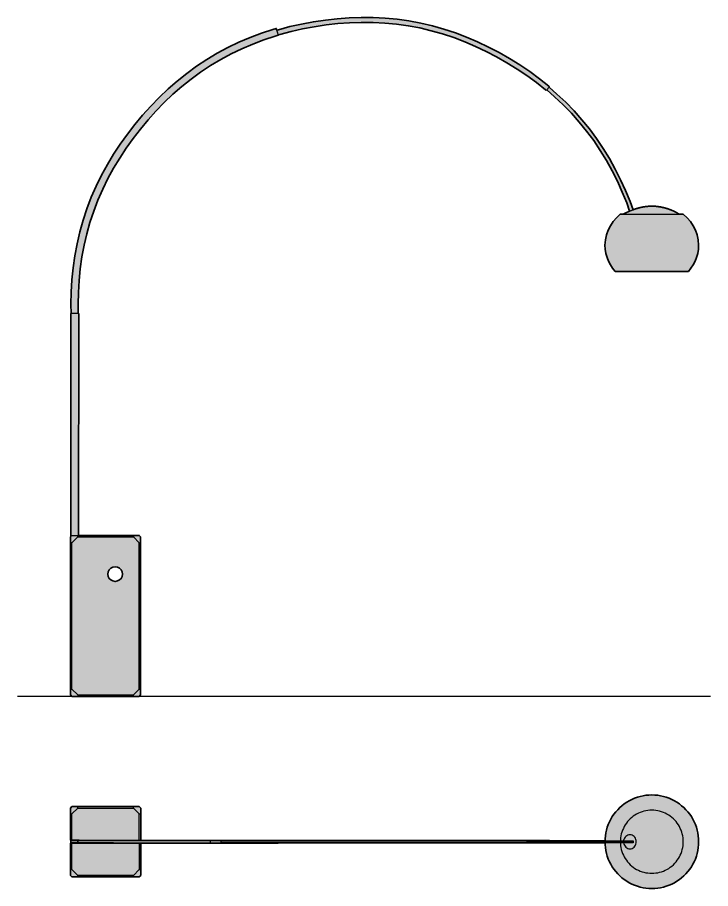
# Model space of a CAD drawing. Header units: millimetres. Extents: x 100 to 3661, y 85 to 3062.
# Drawn here: x 100 to 2469, y 85 to 3062 of the extents above; entities that cross this region are included whole.
import ezdxf

# ---------------------------------------------------------------- set-up
doc = ezdxf.new("R2010")
doc.units = ezdxf.units.MM
doc.layers.add('Blocks', color=7, linetype='Continuous')
doc.layers.add('Blocks$Fill', color=7, linetype='Continuous', true_color=0xffffff)
for name, color, linetype, lineweight, true_color in [('Blocks$Inner', 7, 'Continuous', 25, 0x007f00), ('Blocks$Outline', 7, 'Continuous', 35, 0xff3f3f), ('Groud', 7, 'Continuous', 25, 0x243775)]:
    doc.layers.add(name, color=color, linetype=linetype, lineweight=lineweight, true_color=true_color)

# ---------------------------------------------------------------- blocks, each defined once
blk = doc.blocks.new('Acro Floor Lamp Top')
at = {"layer": 'Blocks$Fill'}
blk.add_hatch(color=256, dxfattribs=at).paths.add_polyline_path([(2267.8, 405.3), (2277.8, 405), (2287.8, 404.1), (2297.7, 402.5), (2307.5, 400.3), (2317.2, 397.5), (2326.7, 394.1), (2335.9, 390.1), (2344.8, 385.6), (2353.5, 380.4), (2361.8, 374.8), (2369.7, 368.6), (2377.3, 362), (2384.4, 354.9), (2391, 347.3), (2397.2, 339.4), (2402.8, 331.1), (2408, 322.4), (2412.5, 313.5), (2416.5, 304.2), (2419.9, 294.8), (2422.7, 285.1), (2424.9, 275.3), (2426.5, 265.4), (2427.4, 255.4), (2427.8, 245.3), (2427.4, 235.3), (2426.5, 225.3), (2424.9, 215.4), (2422.7, 205.6), (2419.9, 195.9), (2416.5, 186.4), (2412.5, 177.2), (2408, 168.3), (2402.8, 159.6), (2397.2, 151.3), (2391, 143.4), (2384.4, 135.8), (2377.3, 128.7), (2369.7, 122.1), (2361.8, 115.9), (2353.5, 110.3), (2344.8, 105.1), (2335.9, 100.6), (2326.7, 96.6), (2317.2, 93.2), (2307.5, 90.4), (2297.7, 88.2), (2287.8, 86.6), (2277.8, 85.7), (2267.8, 85.3), (2257.7, 85.7), (2247.7, 86.6), (2237.8, 88.2), (2228, 90.4), (2218.3, 93.2), (2208.9, 96.6), (2199.6, 100.6), (2190.7, 105.1), (2182, 110.3), (2173.7, 115.9), (2165.8, 122.1), (2158.2, 128.7), (2151.1, 135.8), (2144.5, 143.4), (2138.3, 151.3), (2132.7, 159.6), (2127.5, 168.3), (2123, 177.2), (2119, 186.4), (2115.6, 195.9), (2112.8, 205.6), (2110.6, 215.4), (2109, 225.3), (2108.1, 235.3), (2107.9, 242.2), (2101.9, 242.2), (2079.1, 242.2), (2054.8, 242.2), (2029, 242.2), (2001.9, 242.2), (1973.4, 242.2), (1943.6, 242.2), (1918, 242.1), (1918, 241.3), (1915.6, 241.3), (1883.5, 241.3), (1850.3, 241.3), (1816.5, 241.3), (1781.4, 241.3), (1745.7, 241.3), (1709.5, 241.3), (1672.5, 241.3), (1634.8, 241.3), (1596.5, 241.3), (1557.6, 241.3), (1518.2, 241.3), (1478.2, 241.3), (1437.9, 241.3), (1397.3, 241.3), (1356.5, 241.3), (1315.5, 241.3), (1274.6, 241.3), (1233.6, 241.3), (1192.7, 241.3), (1152.2, 241.3), (1111.4, 241.3), (1070.9, 241.3), (1031.1, 241.3), (991.4, 241.3), (991.2, 241.3), (991.2, 240.9), (984.3, 240.7), (973, 240.7), (933.5, 240.7), (894.7, 240.7), (856.4, 240.7), (818.9, 240.7), (782.3, 240.7), (746.6, 240.7), (711.8, 240.7), (678.3, 240.7), (645.8, 240.7), (614.5, 240.7), (584.4, 240.7), (555.4, 240.7), (527.8, 240.7), (521, 240.7), (521, 150.3), (521, 130.3), (516, 125.3), (496, 125.3), (481, 125.3), (321, 125.3), (306, 125.3), (286, 125.3), (281, 130.3), (281, 150.3), (281, 240), (286, 240), (310.3, 240), (310.3, 240.7), (309.2, 240.7), (309.2, 240.6), (282.2, 240.6), (282.2, 250.6), (309.2, 250.6), (309.2, 249.8), (310.3, 249.8), (310.3, 250.7), (286, 250.7), (281, 250.7), (281, 340.3), (281, 360.3), (286, 365.3), (306, 365.3), (321, 365.3), (481, 365.3), (496, 365.3), (516, 365.3), (521, 360.3), (521, 340.3), (521, 249.8), (527.8, 249.8), (555.4, 249.8), (584.4, 249.8), (614.5, 249.8), (645.8, 249.8), (678.3, 249.8), (711.8, 249.8), (746.6, 249.8), (782.3, 249.8), (818.9, 249.8), (856.4, 249.8), (894.7, 249.8), (933.5, 249.8), (973, 249.8), (984.3, 249.8), (991.2, 249.7), (991.2, 249.3), (991.4, 249.3), (1031.1, 249.3), (1070.9, 249.3), (1111.4, 249.3), (1152.2, 249.3), (1192.7, 249.3), (1233.6, 249.3), (1274.6, 249.3), (1315.5, 249.3), (1356.5, 249.3), (1397.3, 249.3), (1437.9, 249.3), (1478.2, 249.3), (1518.2, 249.3), (1557.6, 249.3), (1596.5, 249.3), (1634.8, 249.3), (1672.5, 249.3), (1709.5, 249.3), (1745.7, 249.3), (1781.4, 249.3), (1816.5, 249.3), (1850.3, 249.3), (1883.5, 249.3), (1915.6, 249.3), (1918, 249.3), (1918, 248.4), (1943.6, 248.4), (1973.4, 248.4), (2001.9, 248.4), (2029, 248.4), (2054.8, 248.4), (2079.1, 248.4), (2101.9, 248.4), (2107.9, 248.4), (2108.1, 255.4), (2109, 265.4), (2110.6, 275.3), (2112.8, 285.1), (2115.6, 294.8), (2119, 304.2), (2123, 313.5), (2127.5, 322.4), (2132.7, 331.1), (2138.3, 339.4), (2144.5, 347.3), (2151.1, 354.9), (2158.2, 362), (2165.8, 368.6), (2173.7, 374.8), (2182, 380.4), (2190.7, 385.6), (2199.6, 390.1), (2208.9, 394.1), (2218.3, 397.5), (2228, 400.3), (2237.8, 402.5), (2247.7, 404.1), (2257.7, 405)], flags=0)
at = {"layer": 'Blocks$Inner'}
for p, q in [((306, 360.3), (306, 365.3)), ((496, 360.3), (496, 365.3)), ((281, 340.3), (286, 340.3)), ((516, 249.8), (516, 340.3)), ((283.3, 249.3), (283.3, 249.8)), ((283.6, 241.7), (283.6, 249.3)), ((286, 150.3), (286, 240)), ((306.1, 241.2), (306.1, 249.3)), ((306.9, 241.2), (306.9, 249.3)), ((428.5, 249.3), (428.5, 249.8)), ((451.4, 249.3), (451.4, 249.8)), ((451.4, 240.7), (451.4, 241.2)), ((475.5, 249.3), (475.5, 249.8)), ((501.1, 249.3), (501.1, 249.8)), ((501.1, 240.7), (501.1, 241.2)), ((527.8, 249.3), (527.8, 249.8)), ((527.8, 240.7), (527.8, 241.2)), ((555.4, 249.3), (555.4, 249.8)), ((555.4, 240.7), (555.4, 241.2)), ((584.4, 249.3), (584.4, 249.8)), ((614.5, 249.3), (614.5, 249.8)), ((614.5, 240.7), (614.5, 241.2)), ((759.1, 241.2), (759.1, 249.3)), ((829.6, 249.3), (829.6, 249.3)), ((829.6, 241.2), (829.6, 241.3)), ((866.1, 249.3), (866.1, 249.3)), ((866.1, 241.2), (866.1, 241.3)), ((903.4, 249.3), (903.4, 249.3)), ((903.4, 241.2), (903.4, 241.3)), ((941.4, 249.3), (941.4, 249.3)), ((941.4, 241.2), (941.4, 241.3)), ((979.9, 249.3), (979.9, 249.3)), ((979.9, 241.2), (979.9, 241.3)), ((1111.4, 241.3), (1111.4, 242.1)), ((1841.9, 242.3), (1841.9, 248.2)), ((1874, 248.4), (1874, 248.4)), ((1874, 242.1), (1874, 242.2)), ((1905.6, 248.4), (1905.6, 248.4)), ((1905.6, 242.1), (1905.6, 242.2)), ((1908, 248.4), (1908, 248.4)), ((1908, 242.1), (1908, 242.2)), ((2162, 265.5), (2162.1, 265.5)), ((516, 150.3), (521, 150.3)), ((306, 125.3), (306, 130.3)), ((496, 125.3), (496, 130.3))]:
    blk.add_line(p, q, dxfattribs=at)
for points in [[(2107.9, 242.2), (2108.1, 235.3), (2109, 225.3), (2110.6, 215.4), (2112.8, 205.6), (2115.6, 195.9), (2119, 186.4), (2123, 177.2), (2127.5, 168.3), (2132.7, 159.6), (2138.3, 151.3), (2144.5, 143.4), (2151.1, 135.8), (2158.2, 128.7), (2165.8, 122.1), (2173.7, 115.9), (2182, 110.3), (2190.7, 105.1), (2199.6, 100.6), (2208.9, 96.6), (2218.3, 93.2), (2228, 90.4), (2237.8, 88.2), (2247.7, 86.6), (2257.7, 85.7), (2267.8, 85.3), (2277.8, 85.7), (2287.8, 86.6), (2297.7, 88.2), (2307.5, 90.4), (2317.2, 93.2), (2326.7, 96.6), (2335.9, 100.6), (2344.8, 105.1), (2353.5, 110.3), (2361.8, 115.9), (2369.7, 122.1), (2377.3, 128.7), (2384.4, 135.8), (2391, 143.4), (2397.2, 151.3), (2402.8, 159.6), (2408, 168.3), (2412.5, 177.2), (2416.5, 186.4), (2419.9, 195.9), (2422.7, 205.6), (2424.9, 215.4), (2426.5, 225.3), (2427.4, 235.3), (2427.8, 245.3), (2427.4, 255.4), (2426.5, 265.4), (2424.9, 275.3), (2422.7, 285.1), (2419.9, 294.8), (2416.5, 304.2), (2412.5, 313.5), (2408, 322.4), (2402.8, 331.1), (2397.2, 339.4), (2391, 347.3), (2384.4, 354.9), (2377.3, 362), (2369.7, 368.6), (2361.8, 374.8), (2353.5, 380.4), (2344.8, 385.6), (2335.9, 390.1), (2326.7, 394.1), (2317.2, 397.5), (2307.5, 400.3), (2297.7, 402.5), (2287.8, 404.1), (2277.8, 405), (2267.8, 405.3), (2257.7, 405), (2247.7, 404.1), (2237.8, 402.5), (2228, 400.3), (2218.3, 397.5), (2208.9, 394.1), (2199.6, 390.1), (2190.7, 385.6), (2182, 380.4), (2173.7, 374.8), (2165.8, 368.6), (2158.2, 362), (2151.1, 354.9), (2144.5, 347.3), (2138.3, 339.4), (2132.7, 331.1), (2127.5, 322.4), (2123, 313.5), (2119, 304.2), (2115.6, 294.8), (2112.8, 285.1), (2110.6, 275.3), (2109, 265.4), (2108.1, 255.4), (2107.9, 248.4)], [(286, 250.7), (281, 250.7), (281, 340.3), (281, 360.3), (286, 365.3), (306, 365.3), (321, 365.3), (481, 365.3), (496, 365.3), (516, 365.3), (521, 360.3), (521, 340.3), (521, 249.8)], [(310.3, 249.8), (310.3, 250.7), (286, 250.7), (286, 340.3), (306, 360.3), (496, 360.3), (516, 340.3), (521, 340.3)], [(2160.2, 242.2), (2160.3, 238.6), (2161, 231.9), (2162, 225.2), (2163.5, 218.6), (2165.4, 212.1), (2167.7, 205.7), (2170.4, 199.5), (2173.4, 193.5), (2176.9, 187.7), (2180.7, 182.1), (2184.8, 176.7), (2189.3, 171.7), (2194.1, 166.9), (2199.1, 162.4), (2204.5, 158.3), (2210.1, 154.5), (2215.9, 151), (2221.9, 148), (2228.1, 145.3), (2234.5, 143), (2241, 141.1), (2247.6, 139.6), (2254.3, 138.6), (2261, 137.9), (2267.8, 137.7), (2274.5, 137.9), (2281.2, 138.6), (2287.9, 139.6), (2294.5, 141.1), (2301, 143), (2307.4, 145.3), (2313.6, 148), (2319.6, 151), (2325.4, 154.5), (2331, 158.3), (2336.4, 162.4), (2341.4, 166.9), (2346.2, 171.7), (2350.7, 176.7), (2354.8, 182.1), (2358.6, 187.7), (2362.1, 193.5), (2365.1, 199.5), (2367.8, 205.7), (2370.1, 212.1), (2372, 218.6), (2373.5, 225.2), (2374.5, 231.9), (2375.2, 238.6), (2375.4, 245.3), (2375.2, 252.1), (2374.5, 258.8), (2373.5, 265.5), (2372, 272.1), (2370.1, 278.6), (2367.8, 285), (2365.1, 291.2), (2362.1, 297.2), (2358.6, 303), (2354.8, 308.6), (2350.7, 314), (2346.2, 319), (2341.4, 323.8), (2336.4, 328.3), (2331, 332.4), (2325.4, 336.2), (2319.6, 339.7), (2313.6, 342.7), (2307.4, 345.4), (2301, 347.7), (2294.5, 349.6), (2287.9, 351.1), (2281.2, 352.1), (2274.5, 352.8), (2267.8, 353), (2261, 352.8), (2254.3, 352.1), (2247.6, 351.1), (2241, 349.6), (2234.5, 347.7), (2228.1, 345.4), (2221.9, 342.7), (2215.9, 339.7), (2210.1, 336.2), (2204.5, 332.4), (2199.1, 328.3), (2194.1, 323.8), (2189.3, 319), (2184.8, 314), (2180.7, 308.6), (2176.9, 303), (2173.4, 297.2), (2170.4, 291.2), (2167.7, 285), (2165.4, 278.6), (2163.5, 272.1), (2162, 265.5), (2161, 258.8), (2160.3, 252.1), (2160.2, 248.4)], [(2171.4, 242.2), (2171.5, 241.2), (2172.5, 237.2), (2174.1, 233.5), (2174.1, 233.3), (2176.3, 229.9), (2179, 227), (2182.1, 224.6), (2185.5, 222.8), (2189.2, 221.7), (2192.9, 221.3), (2196.7, 221.7), (2200.4, 222.8), (2203.8, 224.6), (2206.9, 227), (2209.6, 229.9), (2211.8, 233.3), (2213.4, 237.1), (2214.4, 241.2), (2214.7, 245.3), (2214.4, 249.5), (2213.4, 253.6), (2211.8, 257.3), (2209.6, 260.8), (2206.9, 263.7), (2203.8, 266.1), (2200.4, 267.9), (2196.7, 269), (2192.9, 269.3), (2189.2, 269), (2185.5, 267.9), (2182.1, 266.1), (2179, 263.7), (2176.3, 260.8), (2174.1, 257.3), (2174.1, 257.2), (2172.5, 253.5), (2171.5, 249.5), (2171.4, 248.4)], [(516, 240.7), (516, 150.3), (496, 130.3), (306, 130.3), (286, 150.3), (281, 150.3), (281, 130.3), (286, 125.3), (306, 125.3), (321, 125.3), (481, 125.3), (496, 125.3), (516, 125.3), (521, 130.3), (521, 150.3), (521, 240.7)], [(281, 150.3), (281, 240), (286, 240), (310.3, 240), (310.3, 240.7)], [(309.2, 249.8), (309.2, 250.6), (282.2, 250.6), (282.2, 240.6), (309.2, 240.6), (309.2, 240.7)], [(991, 249.3), (991, 249.3), (984.3, 249.3), (973, 249.3), (933.5, 249.3), (894.7, 249.3), (856.4, 249.3), (818.9, 249.3), (782.3, 249.3), (746.6, 249.3), (711.8, 249.3), (678.3, 249.3), (645.8, 249.3), (614.5, 249.3), (584.4, 249.3), (555.4, 249.3), (527.8, 249.3), (501.1, 249.3), (475.5, 249.3), (451.4, 249.3), (428.5, 249.3), (407.1, 249.3), (387.2, 249.3), (368.9, 249.3), (352.3, 249.3), (337.3, 249.3), (324.2, 249.3), (312.9, 249.3), (303.5, 249.3), (295.8, 249.3), (289.9, 249.3), (285.8, 249.3), (283.3, 249.3), (282.5, 249.3), (282.5, 249.8), (283.3, 249.8), (285.8, 249.8), (289.9, 249.8), (295.8, 249.8), (303.5, 249.8), (312.9, 249.8), (324.2, 249.8), (337.3, 249.8), (352.3, 249.8), (368.9, 249.8), (387.2, 249.8), (407.1, 249.8), (428.5, 249.8), (451.4, 249.8), (475.5, 249.8), (501.1, 249.8), (527.8, 249.8), (555.4, 249.8), (584.4, 249.8), (614.5, 249.8), (645.8, 249.8), (678.3, 249.8), (711.8, 249.8), (746.6, 249.8), (782.3, 249.8), (818.9, 249.8), (856.4, 249.8), (894.7, 249.8), (933.5, 249.8), (973, 249.8), (984.3, 249.8), (991.2, 249.7), (991.2, 249.3)], [(428.5, 241.2), (407.1, 241.2), (387.2, 241.2), (368.9, 241.2), (352.3, 241.2), (337.3, 241.2), (324.2, 241.2), (312.9, 241.2), (303.5, 241.2), (295.8, 241.2), (289.9, 241.2), (285.8, 241.2), (283.3, 241.2), (282.5, 241.2), (282.5, 240.7), (283.3, 240.7), (285.8, 240.7), (289.9, 240.7), (295.8, 240.7), (303.5, 240.7), (312.9, 240.7), (324.2, 240.7), (337.3, 240.7), (352.3, 240.7), (368.9, 240.7), (387.2, 240.7), (407.1, 240.7), (428.5, 240.7), (451.4, 240.7), (475.5, 240.7), (501.1, 240.7), (527.8, 240.7), (555.4, 240.7), (584.4, 240.7), (614.5, 240.7), (645.8, 240.7), (678.3, 240.7), (711.8, 240.7), (746.6, 240.7), (782.3, 240.7), (818.9, 240.7), (856.4, 240.7), (894.7, 240.7), (933.5, 240.7), (973, 240.7), (984.3, 240.7), (991.2, 240.9), (991.2, 241.3)], [(306.1, 241.6), (283.2, 241.6), (283.2, 249.3)], [(283.2, 241.6), (283.6, 241.7), (306.1, 241.7)], [(428.5, 240.7), (428.5, 241.2), (451.4, 241.2), (475.5, 241.2)], [(475.5, 240.7), (475.5, 241.2), (501.1, 241.2), (527.8, 241.2), (555.4, 241.2), (584.4, 241.2)], [(584.4, 240.7), (584.4, 241.2), (614.5, 241.2), (645.8, 241.2), (678.3, 241.2), (711.8, 241.2), (746.6, 241.2), (782.3, 241.2), (818.9, 241.2), (856.4, 241.2), (894.7, 241.2), (933.5, 241.2), (973, 241.2), (984.3, 241.2), (991, 241.2), (991, 241.3)], [(1111.4, 249.3), (1111.4, 248.4), (1152.2, 248.4), (1192.7, 248.4), (1233.6, 248.4), (1274.6, 248.4), (1315.5, 248.4), (1356.5, 248.4), (1397.3, 248.4), (1437.9, 248.4), (1478.2, 248.4), (1518.2, 248.4), (1557.6, 248.4), (1596.5, 248.4), (1634.8, 248.4), (1672.5, 248.4), (1709.5, 248.4), (1745.7, 248.4), (1781.4, 248.4), (1816.5, 248.4), (1850.3, 248.4), (1883.5, 248.4), (1915.6, 248.4), (1918, 248.4), (1943.6, 248.4), (1973.4, 248.4), (2001.9, 248.4), (2029, 248.4), (2054.8, 248.4), (2079.1, 248.4), (2101.9, 248.4), (2123.2, 248.4), (2142.9, 248.4), (2161.2, 248.4), (2178, 248.4), (2193.3, 248.4), (2203.5, 248.4), (2203.5, 242.2), (2193.3, 242.2), (2178, 242.2), (2161.2, 242.2), (2142.9, 242.2), (2123.2, 242.2), (2101.9, 242.2), (2079.1, 242.2), (2054.8, 242.2), (2029, 242.2), (2001.9, 242.2), (1973.4, 242.2), (1943.6, 242.2), (1918, 242.1), (1918, 241.3), (1915.6, 241.3), (1883.5, 241.3), (1850.3, 241.3), (1816.5, 241.3), (1781.4, 241.3), (1745.7, 241.3), (1709.5, 241.3), (1672.5, 241.3), (1634.8, 241.3), (1596.5, 241.3), (1557.6, 241.3), (1518.2, 241.3), (1478.2, 241.3), (1437.9, 241.3), (1397.3, 241.3), (1356.5, 241.3), (1315.5, 241.3), (1274.6, 241.3), (1233.6, 241.3), (1192.7, 241.3), (1152.2, 241.3), (1111.4, 241.3), (1070.9, 241.3), (1031.1, 241.3), (991.4, 241.3), (952.3, 241.3), (913.7, 241.3), (875.6, 241.3), (838.4, 241.3), (801.8, 241.3), (796.1, 241.3), (796.1, 242.1), (796.1, 248.4), (796.1, 249.3), (801.8, 249.3), (838.4, 249.3), (875.6, 249.3), (913.7, 249.3), (952.3, 249.3), (991.4, 249.3), (1031.1, 249.3), (1070.9, 249.3), (1111.4, 249.3), (1152.2, 249.3), (1192.7, 249.3), (1233.6, 249.3), (1274.6, 249.3), (1315.5, 249.3), (1356.5, 249.3), (1397.3, 249.3), (1437.9, 249.3), (1478.2, 249.3), (1518.2, 249.3), (1557.6, 249.3), (1596.5, 249.3), (1634.8, 249.3), (1672.5, 249.3), (1709.5, 249.3), (1745.7, 249.3), (1781.4, 249.3), (1816.5, 249.3), (1850.3, 249.3), (1883.5, 249.3), (1915.6, 249.3), (1918, 249.3), (1918, 248.4)], [(796.1, 248.4), (801.8, 248.4), (838.4, 248.4), (875.6, 248.4), (913.7, 248.4), (952.3, 248.4), (991.4, 248.4), (1031.1, 248.4), (1070.9, 248.4), (1111.4, 248.4)], [(796.1, 242.1), (801.8, 242.1), (838.4, 242.1), (875.6, 242.1), (913.7, 242.1), (952.3, 242.1), (991.4, 242.1), (1031.1, 242.1), (1070.9, 242.1), (1111.4, 242.1), (1152.2, 242.1), (1192.7, 242.1), (1233.6, 242.1), (1274.6, 242.1), (1315.5, 242.1), (1356.5, 242.1), (1397.3, 242.1), (1437.9, 242.1), (1478.2, 242.1), (1518.2, 242.1), (1557.6, 242.1), (1596.5, 242.1), (1634.8, 242.1), (1672.5, 242.1), (1709.5, 242.1), (1745.7, 242.1), (1781.4, 242.1), (1816.5, 242.1), (1850.3, 242.1), (1883.5, 242.1), (1915.6, 242.1), (1918, 242.1)], [(2203.5, 242.8), (2193.3, 242.8), (2178, 242.8), (2161.2, 242.8), (2142.9, 242.8), (2123.2, 242.8), (2101.9, 242.8), (2079.1, 242.8), (2054.8, 242.8), (2029, 242.8), (2001.9, 242.8), (1973.4, 242.8), (1943.6, 242.8), (1912.8, 242.8), (1880.8, 242.8), (1849, 242.8), (1842.5, 242.8), (1842.5, 247.8), (1849, 247.8), (1880.8, 247.8), (1912.8, 247.8), (1943.6, 247.8), (1973.4, 247.8), (2001.9, 247.8), (2029, 247.8), (2054.8, 247.8), (2079.1, 247.8), (2101.9, 247.8), (2123.2, 247.8), (2142.9, 247.8), (2161.2, 247.8), (2178, 247.8), (2193.3, 247.8), (2203.5, 247.8)]]:
    blk.add_lwpolyline(points, dxfattribs=at)
at = {"layer": 'Blocks$Outline'}
for points in [[(2190.7, 385.6), (2199.6, 390.1)], [(2199.6, 390.1), (2208.9, 394.1)], [(2208.9, 394.1), (2218.3, 397.5)], [(2218.3, 397.5), (2228, 400.3)], [(2228, 400.3), (2237.8, 402.5)], [(2237.8, 402.5), (2247.7, 404.1)], [(2247.7, 404.1), (2257.7, 405)], [(2257.7, 405), (2267.8, 405.3)], [(2267.8, 405.3), (2277.8, 405)], [(2277.8, 405), (2287.8, 404.1)], [(2287.8, 404.1), (2297.7, 402.5)], [(2297.7, 402.5), (2307.5, 400.3)], [(2307.5, 400.3), (2317.2, 397.5)], [(2317.2, 397.5), (2326.7, 394.1)], [(2326.7, 394.1), (2335.9, 390.1)], [(2335.9, 390.1), (2344.8, 385.6)], [(281, 360.3), (286, 365.3)], [(281, 340.3), (281, 360.3)], [(286, 365.3), (306, 365.3)], [(306, 365.3), (321, 365.3)], [(321, 365.3), (481, 365.3)], [(481, 365.3), (496, 365.3)], [(496, 365.3), (516, 365.3)], [(516, 365.3), (521, 360.3)], [(521, 360.3), (521, 340.3)], [(2151.1, 354.9), (2158.2, 362)], [(2158.2, 362), (2165.8, 368.6)], [(2165.8, 368.6), (2173.7, 374.8)], [(2173.7, 374.8), (2182, 380.4)], [(2182, 380.4), (2190.7, 385.6)], [(2344.8, 385.6), (2353.5, 380.4)], [(2353.5, 380.4), (2361.8, 374.8)], [(2361.8, 374.8), (2369.7, 368.6)], [(2369.7, 368.6), (2377.3, 362)], [(2377.3, 362), (2384.4, 354.9)], [(281, 250.7), (281, 340.3)], [(521, 340.3), (521, 249.8)], [(2127.5, 322.4), (2132.7, 331.1)], [(2132.7, 331.1), (2138.3, 339.4)], [(2138.3, 339.4), (2144.5, 347.3)], [(2144.5, 347.3), (2151.1, 354.9)], [(2384.4, 354.9), (2391, 347.3)], [(2391, 347.3), (2397.2, 339.4)], [(2397.2, 339.4), (2402.8, 331.1)], [(2402.8, 331.1), (2408, 322.4)], [(2115.6, 294.8), (2119, 304.2)], [(2119, 304.2), (2123, 313.5)], [(2123, 313.5), (2127.5, 322.4)], [(2408, 322.4), (2412.5, 313.5)], [(2412.5, 313.5), (2416.5, 304.2)], [(2416.5, 304.2), (2419.9, 294.8)], [(2109, 265.4), (2110.6, 275.3)], [(2110.6, 275.3), (2112.8, 285.1)], [(2112.8, 285.1), (2115.6, 294.8)], [(2419.9, 294.8), (2422.7, 285.1)], [(2422.7, 285.1), (2424.9, 275.3)], [(2424.9, 275.3), (2426.5, 265.4)], [(286, 250.7), (281, 250.7)], [(281, 150.3), (281, 240)], [(281, 240), (286, 240)], [(282.2, 240.6), (282.2, 250.6)], [(282.2, 250.6), (309.2, 250.6)], [(309.2, 240.6), (282.2, 240.6)], [(310.3, 250.7), (286, 250.7)], [(286, 240), (310.3, 240)], [(309.2, 250.6), (309.2, 249.8)], [(309.2, 249.8), (310.3, 249.8)], [(310.3, 240.7), (309.2, 240.7)], [(309.2, 240.7), (309.2, 240.6)], [(310.3, 249.8), (310.3, 250.7)], [(310.3, 240), (310.3, 240.7)], [(521, 249.8), (527.8, 249.8)], [(527.8, 240.7), (521, 240.7)], [(521, 240.7), (521, 150.3)], [(527.8, 249.8), (555.4, 249.8)], [(555.4, 240.7), (527.8, 240.7)], [(555.4, 249.8), (584.4, 249.8)], [(584.4, 240.7), (555.4, 240.7)], [(584.4, 249.8), (614.5, 249.8)], [(614.5, 240.7), (584.4, 240.7)], [(614.5, 249.8), (645.8, 249.8)], [(645.8, 240.7), (614.5, 240.7)], [(645.8, 249.8), (678.3, 249.8)], [(678.3, 240.7), (645.8, 240.7)], [(678.3, 249.8), (711.8, 249.8)], [(711.8, 240.7), (678.3, 240.7)], [(711.8, 249.8), (746.6, 249.8)], [(746.6, 240.7), (711.8, 240.7)], [(746.6, 249.8), (782.3, 249.8)], [(782.3, 240.7), (746.6, 240.7)], [(782.3, 249.8), (818.9, 249.8)], [(818.9, 240.7), (782.3, 240.7)], [(818.9, 249.8), (856.4, 249.8)], [(856.4, 240.7), (818.9, 240.7)], [(856.4, 249.8), (894.7, 249.8)], [(894.7, 240.7), (856.4, 240.7)], [(894.7, 249.8), (933.5, 249.8)], [(933.5, 240.7), (894.7, 240.7)], [(933.5, 249.8), (973, 249.8)], [(973, 240.7), (933.5, 240.7)], [(973, 249.8), (984.3, 249.8)], [(984.3, 240.7), (973, 240.7)], [(984.3, 249.8), (991.2, 249.7)], [(991.2, 240.9), (984.3, 240.7)], [(991.2, 249.7), (991.2, 249.3)], [(991.2, 249.3), (991.4, 249.3)], [(991.4, 241.3), (991.2, 241.3)], [(991.2, 241.3), (991.2, 240.9)], [(991.4, 249.3), (1031.1, 249.3)], [(1031.1, 241.3), (991.4, 241.3)], [(1031.1, 249.3), (1070.9, 249.3)], [(1070.9, 241.3), (1031.1, 241.3)], [(1070.9, 249.3), (1111.4, 249.3)], [(1111.4, 241.3), (1070.9, 241.3)], [(1111.4, 249.3), (1152.2, 249.3)], [(1152.2, 241.3), (1111.4, 241.3)], [(1152.2, 249.3), (1192.7, 249.3)], [(1192.7, 241.3), (1152.2, 241.3)], [(1192.7, 249.3), (1233.6, 249.3)], [(1233.6, 241.3), (1192.7, 241.3)], [(1233.6, 249.3), (1274.6, 249.3)], [(1274.6, 241.3), (1233.6, 241.3)], [(1274.6, 249.3), (1315.5, 249.3)], [(1315.5, 241.3), (1274.6, 241.3)], [(1315.5, 249.3), (1356.5, 249.3)], [(1356.5, 241.3), (1315.5, 241.3)], [(1356.5, 249.3), (1397.3, 249.3)], [(1397.3, 241.3), (1356.5, 241.3)], [(1397.3, 249.3), (1437.9, 249.3)], [(1437.9, 241.3), (1397.3, 241.3)], [(1437.9, 249.3), (1478.2, 249.3)], [(1478.2, 241.3), (1437.9, 241.3)], [(1478.2, 249.3), (1518.2, 249.3)], [(1518.2, 241.3), (1478.2, 241.3)], [(1518.2, 249.3), (1557.6, 249.3)], [(1557.6, 241.3), (1518.2, 241.3)], [(1557.6, 249.3), (1596.5, 249.3)], [(1596.5, 241.3), (1557.6, 241.3)], [(1596.5, 249.3), (1634.8, 249.3)], [(1634.8, 241.3), (1596.5, 241.3)], [(1634.8, 249.3), (1672.5, 249.3)], [(1672.5, 241.3), (1634.8, 241.3)], [(1672.5, 249.3), (1709.5, 249.3)], [(1709.5, 241.3), (1672.5, 241.3)], [(1709.5, 249.3), (1745.7, 249.3)], [(1745.7, 241.3), (1709.5, 241.3)], [(1745.7, 249.3), (1781.4, 249.3)], [(1781.4, 241.3), (1745.7, 241.3)], [(1781.4, 249.3), (1816.5, 249.3)], [(1816.5, 241.3), (1781.4, 241.3)], [(1816.5, 249.3), (1850.3, 249.3)], [(1850.3, 241.3), (1816.5, 241.3)], [(1850.3, 249.3), (1883.5, 249.3)], [(1883.5, 241.3), (1850.3, 241.3)], [(1883.5, 249.3), (1915.6, 249.3)], [(1915.6, 241.3), (1883.5, 241.3)], [(1915.6, 249.3), (1918, 249.3)], [(1918, 241.3), (1915.6, 241.3)], [(1918, 249.3), (1918, 248.4)], [(1918, 248.4), (1943.6, 248.4)], [(1943.6, 242.2), (1918, 242.1)], [(1918, 242.1), (1918, 241.3)], [(1943.6, 248.4), (1973.4, 248.4)], [(1973.4, 242.2), (1943.6, 242.2)], [(1973.4, 248.4), (2001.9, 248.4)], [(2001.9, 242.2), (1973.4, 242.2)], [(2001.9, 248.4), (2029, 248.4)], [(2029, 242.2), (2001.9, 242.2)], [(2029, 248.4), (2054.8, 248.4)], [(2054.8, 242.2), (2029, 242.2)], [(2054.8, 248.4), (2079.1, 248.4)], [(2079.1, 242.2), (2054.8, 242.2)], [(2079.1, 248.4), (2101.9, 248.4)], [(2101.9, 242.2), (2079.1, 242.2)], [(2101.9, 248.4), (2107.9, 248.4)], [(2107.9, 242.2), (2101.9, 242.2)], [(2107.9, 248.4), (2108.1, 255.4)], [(2108.1, 235.3), (2107.9, 242.2)], [(2108.1, 255.4), (2109, 265.4)], [(2426.5, 265.4), (2427.4, 255.4)], [(2427.4, 255.4), (2427.8, 245.3)], [(2427.8, 245.3), (2427.4, 235.3)], [(2109, 225.3), (2108.1, 235.3)], [(2110.6, 215.4), (2109, 225.3)], [(2112.8, 205.6), (2110.6, 215.4)], [(2424.9, 215.4), (2422.7, 205.6)], [(2426.5, 225.3), (2424.9, 215.4)], [(2427.4, 235.3), (2426.5, 225.3)], [(2115.6, 195.9), (2112.8, 205.6)], [(2119, 186.4), (2115.6, 195.9)], [(2123, 177.2), (2119, 186.4)], [(2416.5, 186.4), (2412.5, 177.2)], [(2419.9, 195.9), (2416.5, 186.4)], [(2422.7, 205.6), (2419.9, 195.9)], [(281, 130.3), (281, 150.3)], [(521, 150.3), (521, 130.3)], [(2127.5, 168.3), (2123, 177.2)], [(2132.7, 159.6), (2127.5, 168.3)], [(2138.3, 151.3), (2132.7, 159.6)], [(2144.5, 143.4), (2138.3, 151.3)], [(2397.2, 151.3), (2391, 143.4)], [(2402.8, 159.6), (2397.2, 151.3)], [(2408, 168.3), (2402.8, 159.6)], [(2412.5, 177.2), (2408, 168.3)], [(286, 125.3), (281, 130.3)], [(306, 125.3), (286, 125.3)], [(321, 125.3), (306, 125.3)], [(481, 125.3), (321, 125.3)], [(496, 125.3), (481, 125.3)], [(516, 125.3), (496, 125.3)], [(521, 130.3), (516, 125.3)], [(2151.1, 135.8), (2144.5, 143.4)], [(2158.2, 128.7), (2151.1, 135.8)], [(2165.8, 122.1), (2158.2, 128.7)], [(2173.7, 115.9), (2165.8, 122.1)], [(2369.7, 122.1), (2361.8, 115.9)], [(2377.3, 128.7), (2369.7, 122.1)], [(2384.4, 135.8), (2377.3, 128.7)], [(2391, 143.4), (2384.4, 135.8)], [(2182, 110.3), (2173.7, 115.9)], [(2190.7, 105.1), (2182, 110.3)], [(2199.6, 100.6), (2190.7, 105.1)], [(2208.9, 96.6), (2199.6, 100.6)], [(2218.3, 93.2), (2208.9, 96.6)], [(2228, 90.4), (2218.3, 93.2)], [(2237.8, 88.2), (2228, 90.4)], [(2307.5, 90.4), (2297.7, 88.2)], [(2317.2, 93.2), (2307.5, 90.4)], [(2326.7, 96.6), (2317.2, 93.2)], [(2335.9, 100.6), (2326.7, 96.6)], [(2344.8, 105.1), (2335.9, 100.6)], [(2353.5, 110.3), (2344.8, 105.1)], [(2361.8, 115.9), (2353.5, 110.3)], [(2247.7, 86.6), (2237.8, 88.2)], [(2257.7, 85.7), (2247.7, 86.6)], [(2267.8, 85.3), (2257.7, 85.7)], [(2277.8, 85.7), (2267.8, 85.3)], [(2287.8, 86.6), (2277.8, 85.7)], [(2297.7, 88.2), (2287.8, 86.6)]]:
    blk.add_lwpolyline(points, dxfattribs=at)
blk = doc.blocks.new('Acro Floor Lamp Side')
at = {"layer": 'Blocks$Fill'}
h = blk.add_hatch(color=256, dxfattribs=at)
h.paths.add_polyline_path([(209.2, 550), (416.2, 550), (421.2, 545), (421.2, 525), (421.2, 5), (416.2, 0), (396.2, 0), (186.2, 0), (181.2, 5), (181.2, 25), (181.2, 545), (182.7, 546.5), (182.5, 1308.3), (183.3, 1308.3), (182.8, 1340.2), (183.6, 1381.6), (186.1, 1423.1), (190.2, 1464.4), (196.1, 1505.5), (203.7, 1546.4), (213.2, 1586.9), (224.5, 1627), (237.6, 1666.4), (252.5, 1705.3), (269.1, 1743.3), (287.5, 1780.7), (307.4, 1817.2), (328.8, 1852.7), (351.7, 1887.5), (375.8, 1921.1), (401.3, 1954.2), (428, 1986.3), (455.7, 2017), (484.7, 2046.9), (514.8, 2075.5), (546, 2102.8), (578.6, 2128.8), (612.1, 2153.3), (646.8, 2176.3), (682.5, 2197.6), (719.2, 2217.3), (756.6, 2235.3), (794.9, 2251.6), (833.8, 2266.3), (873.2, 2279.2), (884.6, 2282.5), (886.3, 2276.5), (891.7, 2278.2), (931.4, 2288.7), (971.2, 2297.6), (1011.7, 2305.1), (1052.4, 2311.2), (1093, 2315.7), (1133.9, 2318.7), (1174.8, 2320.1), (1215.8, 2319.7), (1256.8, 2317.6), (1297.5, 2313.7), (1338.2, 2308), (1378.5, 2300.4), (1418.4, 2291), (1457.8, 2279.9), (1496.8, 2267), (1535.1, 2252.5), (1572.8, 2236.4), (1609.8, 2218.8), (1646, 2199.8), (1681.7, 2179.4), (1716.7, 2157.7), (1750.6, 2135), (1783.8, 2110.8), (1815.9, 2085.4), (1818.3, 2083.4), (1816.9, 2081.6), (1843.9, 2058.4), (1873.7, 2030.4), (1902.1, 2001.2), (1929.3, 1970.7), (1955, 1939.1), (1979.4, 1906.3), (2002.1, 1872.5), (2023.5, 1837.6), (2043.2, 1802), (2061.5, 1765.5), (2078.3, 1728.3), (2093.6, 1690.6), (2103.8, 1662.6), (2113.9, 1666.3), (2122.6, 1668.8), (2125.1, 1669.6), (2125.9, 1669.8), (2138.6, 1672.5), (2145.4, 1673.5), (2152.9, 1674.4), (2167.9, 1675.3), (2182.9, 1674.5), (2185.5, 1674.1), (2197.3, 1672.5), (2203.1, 1671.3), (2210.8, 1669.6), (2211.5, 1669.4), (2223.5, 1665.9), (2227.7, 1664.3), (2235.1, 1661.5), (2245.6, 1656.8), (2249.6, 1654.7), (2254.8, 1651.9), (2261.7, 1647.5), (2275.6, 1647.5), (2275.7, 1647.5), (2288.6, 1635.5), (2300, 1622.4), (2309.6, 1608.1), (2317.5, 1592.8), (2323.2, 1576.6), (2326.8, 1559.6), (2328, 1541.9), (2327.2, 1527.6), (2324.9, 1513.6), (2321.2, 1500.1), (2316, 1487.2), (2309.6, 1474.8), (2301.9, 1463.1), (2293.1, 1452.2), (2293, 1452.1), (2293, 1452.1), (2292.7, 1452.1), (2043.1, 1452.1), (2043, 1452.1), (2043, 1452.2), (2034.1, 1463.1), (2026.5, 1474.8), (2020, 1487.2), (2014.9, 1500.1), (2011.1, 1513.6), (2008.8, 1527.6), (2008, 1541.9), (2009.3, 1559.6), (2012.8, 1576.6), (2018.6, 1592.8), (2026.4, 1608.1), (2036.1, 1622.4), (2047.5, 1635.5), (2060.4, 1647.5), (2060.5, 1647.5), (2060.7, 1647.5), (2068.9, 1647.5), (2080.5, 1653), (2092.3, 1658.1), (2082.1, 1686.2), (2067, 1723.4), (2050.3, 1760.2), (2032.3, 1796.2), (2012.8, 1831.4), (1991.8, 1865.8), (1969.3, 1899.2), (1945.3, 1931.5), (1919.9, 1962.7), (1893.1, 1992.8), (1865.1, 2021.6), (1835.7, 2049.2), (1809, 2072.1), (1808.2, 2071.2), (1807.5, 2070.5), (1805.2, 2072.5), (1773.6, 2097.5), (1740.9, 2121.2), (1707.6, 2143.6), (1673.1, 2165), (1637.8, 2185.1), (1602.3, 2203.7), (1565.8, 2221.1), (1528.8, 2236.9), (1491.2, 2251.2), (1452.9, 2263.8), (1414.2, 2274.8), (1375, 2284), (1335.4, 2291.4), (1295.5, 2297), (1255.5, 2300.8), (1215.2, 2302.9), (1175, 2303.3), (1134.8, 2301.9), (1094.5, 2299), (1054.6, 2294.5), (1014.4, 2288.5), (974.5, 2281.1), (935.3, 2272.3), (896.3, 2262), (891.1, 2260.4), (891.3, 2259.9), (891.5, 2258.9), (880.4, 2255.7), (841.9, 2243), (804, 2228.8), (766.7, 2212.9), (730.3, 2195.4), (694.6, 2176.2), (659.9, 2155.4), (626.1, 2133.1), (593.4, 2109.2), (561.8, 2083.9), (531.3, 2057.3), (501.9, 2029.4), (473.6, 2000.2), (446.6, 1970.1), (420.5, 1938.7), (395.5, 1906.4), (371.9, 1873.5), (349.6, 1839.6), (328.7, 1804.9), (309.3, 1769.4), (291.4, 1732.9), (275.3, 1695.9), (260.8, 1658.1), (248, 1619.7), (237, 1580.7), (227.8, 1541.3), (220.3, 1501.5), (214.6, 1461.4), (210.6, 1421.1), (208.2, 1380.5), (207.4, 1340.1), (207.9, 1308.3), (209.5, 1308.3)], flags=0)
h.paths.add_polyline_path([(354.5, 403.2), (358, 410.1), (359.3, 418), (358, 425.9), (354.5, 432.7), (349.1, 438.2), (342.2, 441.7), (334.3, 443), (326.4, 441.7), (319.6, 438.2), (314.1, 432.7), (310.6, 425.9), (309.3, 418), (310.6, 410.1), (314.1, 403.2), (319.6, 397.8), (326.4, 394.3), (334.3, 393), (342.2, 394.3), (349.1, 397.8)], flags=0)
at = {"layer": 'Blocks$Inner'}
for p, q in [((884.6, 2282.5), (891.5, 2258.9)), ((2112.1, 1647.5), (2113.1, 1647.5)), ((2301.6, 1463.1), (2301.9, 1463.1)), ((206.2, 545), (206.2, 550)), ((206.2, 5), (206.2, 0))]:
    blk.add_line(p, q, dxfattribs=at)
for points in [[(886.3, 2276.5), (891.7, 2278.2), (931.4, 2288.7), (971.2, 2297.6), (1011.7, 2305.1), (1052.4, 2311.2), (1093, 2315.7), (1133.9, 2318.7), (1174.8, 2320.1), (1215.8, 2319.7), (1256.8, 2317.6), (1297.5, 2313.7), (1338.2, 2308), (1378.5, 2300.4), (1418.4, 2291), (1457.8, 2279.9), (1496.8, 2267), (1535.1, 2252.5), (1572.8, 2236.4), (1609.8, 2218.8), (1646, 2199.8), (1681.7, 2179.4), (1716.7, 2157.7), (1750.6, 2135), (1783.8, 2110.8), (1815.9, 2085.4), (1818.3, 2083.4), (1808.2, 2071.2), (1807.5, 2070.5), (1818.3, 2083.4)], [(891.1, 2260.4), (896.3, 2262), (935.3, 2272.3), (974.5, 2281.1), (1014.4, 2288.5), (1054.6, 2294.5), (1094.5, 2299), (1134.8, 2301.9), (1175, 2303.3), (1215.2, 2302.9), (1255.5, 2300.8), (1295.5, 2297), (1335.4, 2291.4), (1375, 2284), (1414.2, 2274.8), (1452.9, 2263.8), (1491.2, 2251.2), (1528.8, 2236.9), (1565.8, 2221.1), (1602.3, 2203.7), (1637.8, 2185.1), (1673.1, 2165), (1707.6, 2143.6), (1740.9, 2121.2), (1773.6, 2097.5), (1805.2, 2072.5), (1807.5, 2070.5)], [(183.3, 1308.3), (182.8, 1340.2), (183.6, 1381.6), (186.1, 1423.1), (190.2, 1464.4), (196.1, 1505.5), (203.7, 1546.4), (213.2, 1586.9), (224.5, 1627), (237.6, 1666.4), (252.5, 1705.3), (269.1, 1743.3), (287.5, 1780.7), (307.4, 1817.2), (328.8, 1852.7), (351.7, 1887.5), (375.8, 1921.1), (401.3, 1954.2), (428, 1986.3), (455.7, 2017), (484.7, 2046.9), (514.8, 2075.5), (546, 2102.8), (578.6, 2128.8), (612.1, 2153.3), (646.8, 2176.3), (682.5, 2197.6), (719.2, 2217.3), (756.6, 2235.3), (794.9, 2251.6), (833.8, 2266.3), (873.2, 2279.2), (884.6, 2282.5), (891.3, 2259.9), (891.5, 2258.9), (880.4, 2255.7), (841.9, 2243), (804, 2228.8), (766.7, 2212.9), (730.3, 2195.4), (694.6, 2176.2), (659.9, 2155.4), (626.1, 2133.1), (593.4, 2109.2), (561.8, 2083.9), (531.3, 2057.3), (501.9, 2029.4), (473.6, 2000.2), (446.6, 1970.1), (420.5, 1938.7), (395.5, 1906.4), (371.9, 1873.5), (349.6, 1839.6), (328.7, 1804.9), (309.3, 1769.4), (291.4, 1732.9), (275.3, 1695.9), (260.8, 1658.1), (248, 1619.7), (237, 1580.7), (227.8, 1541.3), (220.3, 1501.5), (214.6, 1461.4), (210.6, 1421.1), (208.2, 1380.5), (207.4, 1340.1), (207.9, 1308.3)], [(1809, 2072.1), (1835.7, 2049.2), (1865.1, 2021.6), (1893.1, 1992.8), (1919.9, 1962.7), (1945.3, 1931.5), (1969.3, 1899.2), (1991.8, 1865.8), (2012.8, 1831.4), (2032.3, 1796.2), (2050.3, 1760.2), (2067, 1723.4), (2082.1, 1686.2), (2092.3, 1658.1)], [(1816.9, 2081.6), (1843.9, 2058.4), (1873.7, 2030.4), (1902.1, 2001.2), (1929.3, 1970.7), (1955, 1939.1), (1979.4, 1906.3), (2002.1, 1872.5), (2023.5, 1837.6), (2043.2, 1802), (2061.5, 1765.5), (2078.3, 1728.3), (2093.6, 1690.6), (2103.8, 1662.6)], [(2231.3, 1647.5), (2236.6, 1647.5), (2241.7, 1647.5), (2246.4, 1647.5), (2250.9, 1647.5), (2255, 1647.5), (2258.8, 1647.5), (2262.3, 1647.5), (2265.4, 1647.5), (2268, 1647.5), (2270.3, 1647.5), (2272.2, 1647.5), (2273.7, 1647.5), (2274.7, 1647.5), (2275.4, 1647.5), (2275.6, 1647.5), (2275.7, 1647.5), (2288.6, 1635.5), (2300, 1622.4), (2309.6, 1608.1), (2317.5, 1592.8), (2323.2, 1576.6), (2326.8, 1559.6), (2328, 1541.9), (2327.2, 1527.6), (2324.9, 1513.6), (2321.2, 1500.1), (2316, 1487.2), (2309.6, 1474.8), (2301.9, 1463.1), (2293.1, 1452.2), (2293, 1452.1), (2293, 1452.1), (2292.7, 1452.1), (2292, 1452.1), (2290.7, 1452.1), (2289, 1452.1), (2286.8, 1452.1), (2284.2, 1452.1), (2281.1, 1452.1), (2277.5, 1452.1), (2273.5, 1452.1), (2269.1, 1452.1), (2264.3, 1452.1), (2107.8, 1452.1), (2101.1, 1452.1), (2094.6, 1452.1), (2088.4, 1452.1), (2082.5, 1452.1), (2077, 1452.1), (2071.8, 1452.1), (2067, 1452.1), (2062.6, 1452.1), (2058.6, 1452.1), (2055, 1452.1), (2051.9, 1452.1), (2049.2, 1452.1), (2047, 1452.1), (2045.3, 1452.1), (2044.1, 1452.1), (2043.4, 1452.1), (2043.1, 1452.1), (2043, 1452.1), (2043, 1452.2), (2034.1, 1463.1), (2026.5, 1474.8), (2020, 1487.2), (2014.9, 1500.1), (2011.1, 1513.6), (2008.8, 1527.6), (2008, 1541.9), (2009.3, 1559.6), (2012.8, 1576.6), (2018.6, 1592.8), (2026.4, 1608.1), (2036.1, 1622.4), (2047.5, 1635.5), (2060.4, 1647.5), (2060.5, 1647.5), (2060.7, 1647.5), (2061.3, 1647.5), (2062.4, 1647.5), (2063.9, 1647.5), (2065.7, 1647.5), (2068, 1647.5), (2070.7, 1647.5), (2073.8, 1647.5), (2077.2, 1647.5), (2081, 1647.5), (2085.2, 1647.5), (2089.6, 1647.5), (2094.4, 1647.5), (2099.5, 1647.5), (2104.8, 1647.5), (2110.4, 1647.5), (2116.2, 1647.5), (2122.2, 1647.5), (2128.4, 1647.5), (2134.8, 1647.5), (2141.3, 1647.5), (2147.9, 1647.5), (2154.5, 1647.5), (2161.3, 1647.5), (2168, 1647.5), (2174.8, 1647.5), (2181.5, 1647.5), (2188.2, 1647.5), (2194.8, 1647.5), (2201.3, 1647.5), (2207.6, 1647.5), (2213.8, 1647.5), (2219.8, 1647.5), (2225.7, 1647.5), (2231.3, 1647.5), (2231.3, 1647.5)], [(2044.2, 1452.1), (2045.4, 1452.1), (2047.1, 1452.1), (2049.3, 1452.1), (2052, 1452.1), (2055.1, 1452.1)], [(209.2, 550), (209.5, 1308.3), (182.5, 1308.3), (182.7, 546.5)], [(181.2, 25), (181.2, 525), (181.2, 545), (186.2, 550), (206.2, 550), (396.2, 550), (416.2, 550), (421.2, 545), (421.2, 525), (421.2, 25), (421.2, 5), (416.2, 0), (396.2, 0), (206.2, 0), (186.2, 0), (181.2, 5), (181.2, 25), (186.2, 25), (206.2, 5), (221.2, 5), (381.2, 5), (396.2, 5)], [(186.2, 525), (206.2, 545), (221.2, 545), (381.2, 545), (396.2, 545)], [(396.2, 550), (396.2, 545), (416.2, 525), (421.2, 525)], [(186.2, 25), (186.2, 40), (186.2, 510), (186.2, 525), (181.2, 525)], [(416.2, 25), (416.2, 40), (416.2, 510), (416.2, 525)], [(396.2, 0), (396.2, 5), (416.2, 25), (421.2, 25)]]:
    blk.add_lwpolyline(points, dxfattribs=at)
blk.add_lwpolyline([(354.5, 403.2), (358, 410.1), (359.3, 418), (358, 425.9), (354.5, 432.7), (349.1, 438.2), (342.2, 441.7), (334.3, 443), (326.4, 441.7), (319.6, 438.2), (314.1, 432.7), (310.6, 425.9), (309.3, 418), (310.6, 410.1), (314.1, 403.2), (319.6, 397.8), (326.4, 394.3), (334.3, 393), (342.2, 394.3), (349.1, 397.8)], close=True, dxfattribs=at)
for points in [[(2113.9, 1666.3), (2122.6, 1668.8)], [(2122.6, 1668.8), (2123, 1669)], [(2123, 1669), (2123.5, 1669.1)], [(2123.5, 1669.1), (2124.2, 1669.3)], [(2124.2, 1669.3), (2125.1, 1669.6)], [(2125.1, 1669.6), (2125.9, 1669.8)], [(2125.9, 1669.8), (2126.9, 1670)], [(2126.9, 1670), (2127.9, 1670.2)], [(2127.9, 1670.2), (2129, 1670.4)], [(2129, 1670.4), (2130, 1670.6)], [(2130, 1670.6), (2130.9, 1670.8)], [(2130.9, 1670.8), (2131.7, 1671)], [(2131.7, 1671), (2132.5, 1671.2)], [(2132.5, 1671.2), (2132.9, 1671.3)], [(2132.9, 1671.3), (2138.6, 1672.5)], [(2138.6, 1672.5), (2145.4, 1673.5)], [(2145.4, 1673.5), (2147.1, 1673.7)], [(2147.1, 1673.7), (2148.1, 1673.8)], [(2148.1, 1673.8), (2149.1, 1674)], [(2149.1, 1674), (2150.1, 1674.1)], [(2150.1, 1674.1), (2150.7, 1674.2)], [(2150.7, 1674.2), (2151.1, 1674.2)], [(2151.1, 1674.2), (2152.1, 1674.4)], [(2152.1, 1674.4), (2152.9, 1674.4)], [(2152.9, 1674.4), (2167.9, 1675.3)], [(2167.9, 1675.3), (2182.9, 1674.5)], [(2182.9, 1674.5), (2185.5, 1674.1)], [(2185.5, 1674.1), (2186.5, 1674)], [(2186.5, 1674), (2187.5, 1673.9)], [(2187.5, 1673.9), (2188.5, 1673.7)], [(2188.5, 1673.7), (2189.5, 1673.6)], [(2189.5, 1673.6), (2189.7, 1673.6)], [(2189.7, 1673.6), (2197.3, 1672.5)], [(2197.3, 1672.5), (2203.1, 1671.3)], [(2203.1, 1671.3), (2203.3, 1671.2)], [(2203.3, 1671.2), (2204, 1671.1)], [(2204, 1671.1), (2204.9, 1670.9)], [(2204.9, 1670.9), (2205.8, 1670.7)], [(2205.8, 1670.7), (2206.8, 1670.5)], [(2206.8, 1670.5), (2207.8, 1670.2)], [(2207.8, 1670.2), (2208.8, 1670)], [(2208.8, 1670), (2209.8, 1669.8)], [(2209.8, 1669.8), (2210.8, 1669.6)], [(2210.8, 1669.6), (2211.5, 1669.4)], [(2211.5, 1669.4), (2212.2, 1669.2)], [(2212.2, 1669.2), (2212.8, 1669)], [(2212.8, 1669), (2213, 1668.9)], [(2213, 1668.9), (2223.5, 1665.9)], [(2223.5, 1665.9), (2227.7, 1664.3)], [(2227.7, 1664.3), (2227.9, 1664.2)], [(2227.9, 1664.2), (2228.8, 1663.9)], [(2228.8, 1663.9), (2229.8, 1663.5)], [(2229.8, 1663.5), (2230.4, 1663.3)], [(2230.4, 1663.3), (2230.8, 1663.1)], [(2230.8, 1663.1), (2231.7, 1662.8)], [(2231.7, 1662.8), (2232.7, 1662.4)], [(2232.7, 1662.4), (2233.6, 1662.1)], [(2233.6, 1662.1), (2233.8, 1662)], [(2233.8, 1662), (2234.4, 1661.8)], [(2234.4, 1661.8), (2234.7, 1661.7)], [(2234.7, 1661.7), (2235.1, 1661.5)], [(2235.1, 1661.5), (2245.6, 1656.8)], [(2245.6, 1656.8), (2249.6, 1654.7)], [(2249.6, 1654.7), (2249.8, 1654.6)], [(2249.8, 1654.6), (2250.7, 1654.1)], [(2250.7, 1654.1), (2251.2, 1653.8)], [(2251.2, 1653.8), (2251.6, 1653.6)], [(2251.6, 1653.6), (2254.8, 1651.9)], [(2254.8, 1651.9), (2261.7, 1647.5)]]:
    blk.add_open_spline(points, degree=1, dxfattribs=at)
blk.add_rational_spline([(2068.9, 1647.5), (2090.8, 1658.3), (2113.9, 1666.3)], [1, 0.997948030288, 1], degree=2, dxfattribs=at)
at = {"layer": 'Blocks$Outline'}
for points in [[(886.3, 2276.5), (891.7, 2278.2), (931.4, 2288.7), (971.2, 2297.6), (1011.7, 2305.1), (1052.4, 2311.2), (1093, 2315.7), (1133.9, 2318.7), (1174.8, 2320.1), (1215.8, 2319.7), (1256.8, 2317.6), (1297.5, 2313.7), (1338.2, 2308), (1378.5, 2300.4), (1418.4, 2291), (1457.8, 2279.9), (1496.8, 2267), (1535.1, 2252.5), (1572.8, 2236.4), (1609.8, 2218.8), (1646, 2199.8), (1681.7, 2179.4), (1716.7, 2157.7), (1750.6, 2135), (1783.8, 2110.8), (1815.9, 2085.4), (1818.3, 2083.4), (1816.9, 2081.6)], [(1807.5, 2070.5), (1805.2, 2072.5), (1773.6, 2097.5), (1740.9, 2121.2), (1707.6, 2143.6), (1673.1, 2165), (1637.8, 2185.1), (1602.3, 2203.7), (1565.8, 2221.1), (1528.8, 2236.9), (1491.2, 2251.2), (1452.9, 2263.8), (1414.2, 2274.8), (1375, 2284), (1335.4, 2291.4), (1295.5, 2297), (1255.5, 2300.8), (1215.2, 2302.9), (1175, 2303.3), (1134.8, 2301.9), (1094.5, 2299), (1054.6, 2294.5), (1014.4, 2288.5), (974.5, 2281.1), (935.3, 2272.3), (896.3, 2262), (891.1, 2260.4)], [(183.3, 1308.3), (182.8, 1340.2), (183.6, 1381.6), (186.1, 1423.1), (190.2, 1464.4), (196.1, 1505.5), (203.7, 1546.4), (213.2, 1586.9), (224.5, 1627), (237.6, 1666.4), (252.5, 1705.3), (269.1, 1743.3), (287.5, 1780.7), (307.4, 1817.2), (328.8, 1852.7), (351.7, 1887.5), (375.8, 1921.1), (401.3, 1954.2), (428, 1986.3), (455.7, 2017), (484.7, 2046.9), (514.8, 2075.5), (546, 2102.8), (578.6, 2128.8), (612.1, 2153.3), (646.8, 2176.3), (682.5, 2197.6), (719.2, 2217.3), (756.6, 2235.3), (794.9, 2251.6), (833.8, 2266.3), (873.2, 2279.2), (884.6, 2282.5), (886.3, 2276.5)], [(891.1, 2260.4), (891.3, 2259.9), (891.5, 2258.9), (880.4, 2255.7), (841.9, 2243), (804, 2228.8), (766.7, 2212.9), (730.3, 2195.4), (694.6, 2176.2), (659.9, 2155.4), (626.1, 2133.1), (593.4, 2109.2), (561.8, 2083.9), (531.3, 2057.3), (501.9, 2029.4), (473.6, 2000.2), (446.6, 1970.1), (420.5, 1938.7), (395.5, 1906.4), (371.9, 1873.5), (349.6, 1839.6), (328.7, 1804.9), (309.3, 1769.4), (291.4, 1732.9), (275.3, 1695.9), (260.8, 1658.1), (248, 1619.7), (237, 1580.7), (227.8, 1541.3), (220.3, 1501.5), (214.6, 1461.4), (210.6, 1421.1), (208.2, 1380.5), (207.4, 1340.1), (207.9, 1308.3)], [(1809, 2072.1), (1808.2, 2071.2), (1807.5, 2070.5)], [(2092.3, 1658.1), (2082.1, 1686.2), (2067, 1723.4), (2050.3, 1760.2), (2032.3, 1796.2), (2012.8, 1831.4), (1991.8, 1865.8), (1969.3, 1899.2), (1945.3, 1931.5), (1919.9, 1962.7), (1893.1, 1992.8), (1865.1, 2021.6), (1835.7, 2049.2), (1809, 2072.1)], [(1816.9, 2081.6), (1843.9, 2058.4), (1873.7, 2030.4), (1902.1, 2001.2), (1929.3, 1970.7), (1955, 1939.1), (1979.4, 1906.3), (2002.1, 1872.5), (2023.5, 1837.6), (2043.2, 1802), (2061.5, 1765.5), (2078.3, 1728.3), (2093.6, 1690.6), (2103.8, 1662.6)], [(2261.7, 1647.5), (2262.3, 1647.5), (2265.4, 1647.5), (2268, 1647.5), (2270.3, 1647.5), (2272.2, 1647.5), (2273.7, 1647.5), (2274.7, 1647.5), (2275.4, 1647.5), (2275.6, 1647.5), (2275.7, 1647.5), (2288.6, 1635.5), (2300, 1622.4), (2309.6, 1608.1), (2317.5, 1592.8), (2323.2, 1576.6), (2326.8, 1559.6), (2328, 1541.9), (2327.2, 1527.6), (2324.9, 1513.6), (2321.2, 1500.1), (2316, 1487.2), (2309.6, 1474.8), (2301.9, 1463.1), (2293.1, 1452.2), (2293, 1452.1), (2293, 1452.1), (2292.7, 1452.1), (2292, 1452.1), (2290.7, 1452.1), (2289, 1452.1), (2286.8, 1452.1), (2284.2, 1452.1), (2281.1, 1452.1), (2277.5, 1452.1), (2273.5, 1452.1), (2269.1, 1452.1), (2264.3, 1452.1), (2107.8, 1452.1), (2101.1, 1452.1), (2094.6, 1452.1), (2088.4, 1452.1), (2082.5, 1452.1), (2077, 1452.1), (2071.8, 1452.1), (2067, 1452.1), (2062.6, 1452.1), (2058.6, 1452.1), (2055, 1452.1), (2051.9, 1452.1), (2049.2, 1452.1), (2047, 1452.1), (2045.3, 1452.1), (2044.1, 1452.1), (2043.4, 1452.1), (2043.1, 1452.1), (2043, 1452.1), (2043, 1452.2), (2034.1, 1463.1), (2026.5, 1474.8), (2020, 1487.2), (2014.9, 1500.1), (2011.1, 1513.6), (2008.8, 1527.6), (2008, 1541.9), (2009.3, 1559.6), (2012.8, 1576.6), (2018.6, 1592.8), (2026.4, 1608.1), (2036.1, 1622.4), (2047.5, 1635.5), (2060.4, 1647.5), (2060.5, 1647.5), (2060.7, 1647.5), (2061.3, 1647.5), (2062.4, 1647.5), (2063.9, 1647.5), (2065.7, 1647.5), (2068, 1647.5), (2068.9, 1647.5)], [(182.7, 546.5), (182.5, 1308.3), (183.3, 1308.3)], [(207.9, 1308.3), (209.5, 1308.3), (209.2, 550)], [(209.2, 550), (396.2, 550), (416.2, 550), (421.2, 545), (421.2, 525), (421.2, 25), (421.2, 5), (416.2, 0), (396.2, 0), (206.2, 0), (186.2, 0), (181.2, 5), (181.2, 25)], [(181.2, 25), (181.2, 525), (181.2, 545), (182.7, 546.5)]]:
    blk.add_lwpolyline(points, dxfattribs=at)
blk.add_lwpolyline([(354.5, 403.2), (358, 410.1), (359.3, 418), (358, 425.9), (354.5, 432.7), (349.1, 438.2), (342.2, 441.7), (334.3, 443), (326.4, 441.7), (319.6, 438.2), (314.1, 432.7), (310.6, 425.9), (309.3, 418), (310.6, 410.1), (314.1, 403.2), (319.6, 397.8), (326.4, 394.3), (334.3, 393), (342.2, 394.3), (349.1, 397.8)], close=True, dxfattribs=at)
blk.add_rational_spline([(2103.8, 1662.6), (2108.8, 1664.5), (2113.9, 1666.3), (2118.3, 1667.6), (2122.6, 1668.8), (2122.8, 1668.9), (2123, 1669), (2123.2, 1669), (2123.5, 1669.1), (2123.9, 1669.2), (2124.2, 1669.3), (2124.7, 1669.5), (2125.1, 1669.6), (2125.5, 1669.7), (2125.9, 1669.8), (2126.4, 1669.9), (2126.9, 1670), (2127.4, 1670.1), (2127.9, 1670.2), (2128.5, 1670.3), (2129, 1670.4), (2129.5, 1670.5), (2130, 1670.6), (2130.4, 1670.7), (2130.9, 1670.8), (2131.3, 1670.9), (2131.7, 1671), (2132.1, 1671.1), (2132.5, 1671.2), (2132.7, 1671.2), (2132.9, 1671.3), (2135.8, 1671.9), (2138.6, 1672.5), (2142, 1673), (2145.4, 1673.5), (2146.2, 1673.6), (2147.1, 1673.7), (2147.6, 1673.8), (2148.1, 1673.8), (2148.6, 1673.9), (2149.1, 1674), (2149.6, 1674), (2150.1, 1674.1), (2150.4, 1674.1), (2150.7, 1674.2), (2150.9, 1674.2), (2151.1, 1674.2), (2151.6, 1674.3), (2152.1, 1674.4), (2152.5, 1674.4), (2152.9, 1674.4), (2160.4, 1674.9), (2167.9, 1675.3), (2175.4, 1674.9), (2182.9, 1674.5), (2184.2, 1674.3), (2185.5, 1674.1), (2186, 1674.1), (2186.5, 1674), (2187, 1673.9), (2187.5, 1673.9), (2188, 1673.8), (2188.5, 1673.7), (2189, 1673.7), (2189.5, 1673.6), (2189.6, 1673.6), (2189.7, 1673.6), (2193.5, 1673), (2197.3, 1672.5), (2200.2, 1671.9), (2203.1, 1671.3), (2203.2, 1671.2), (2203.3, 1671.2), (2203.7, 1671.1), (2204, 1671.1), (2204.4, 1671), (2204.9, 1670.9), (2205.3, 1670.8), (2205.8, 1670.7), (2206.3, 1670.6), (2206.8, 1670.5), (2207.3, 1670.3), (2207.8, 1670.2), (2208.3, 1670.1), (2208.8, 1670), (2209.3, 1669.9), (2209.8, 1669.8), (2210.3, 1669.7), (2210.8, 1669.6), (2211.2, 1669.5), (2211.5, 1669.4), (2211.9, 1669.3), (2212.2, 1669.2), (2212.5, 1669.1), (2212.8, 1669), (2212.9, 1669), (2213, 1668.9), (2218.2, 1667.4), (2223.5, 1665.9), (2225.6, 1665.1), (2227.7, 1664.3), (2227.8, 1664.2), (2227.9, 1664.2), (2228.4, 1664), (2228.8, 1663.9), (2229.3, 1663.7), (2229.8, 1663.5), (2230.1, 1663.4), (2230.4, 1663.3), (2230.6, 1663.2), (2230.8, 1663.1), (2231.2, 1663), (2231.7, 1662.8), (2232.2, 1662.6), (2232.7, 1662.4), (2233.1, 1662.3), (2233.6, 1662.1), (2233.7, 1662.1), (2233.8, 1662), (2234.1, 1661.9), (2234.4, 1661.8), (2234.6, 1661.7), (2234.7, 1661.7), (2234.9, 1661.6), (2235.1, 1661.5), (2240.3, 1659.2), (2245.6, 1656.8), (2247.6, 1655.8), (2249.6, 1654.7), (2249.7, 1654.6), (2249.8, 1654.6), (2250.3, 1654.3), (2250.7, 1654.1), (2251, 1653.9), (2251.2, 1653.8), (2251.4, 1653.7), (2251.6, 1653.6), (2253.2, 1652.7), (2254.8, 1651.9), (2258.2, 1649.7), (2261.7, 1647.5)], [0.999292236251, 0.99954540821, 1, 1, 1, 1, 1, 1, 1, 1, 1, 1, 1, 1, 1, 1, 1, 1, 1, 1, 1, 1, 1, 1, 1, 1, 1, 1, 1, 1, 1, 1, 1, 1, 1, 1, 1, 1, 1, 1, 1, 1, 1, 1, 1, 1, 1, 1, 1, 1, 1, 1, 1, 1, 1, 1, 1, 1, 1, 1, 1, 1, 1, 1, 1, 1, 1, 1, 1, 1, 1, 1, 1, 1, 1, 1, 1, 1, 1, 1, 1, 1, 1, 1, 1, 1, 1, 1, 1, 1, 1, 1, 1, 1, 1, 1, 1, 1, 1, 1, 1, 1, 1, 1, 1, 1, 1, 1, 1, 1, 1, 1, 1, 1, 1, 1, 1, 1, 1, 1, 1, 1, 1, 1, 1, 1, 1, 1, 1, 1, 1, 1, 1, 1, 1, 1, 1, 1, 1, 1, 1], degree=2, knots=[-1.081277, -1.081277, -1.081277, 0, 0, 0.896916, 0.896916, 0.939999, 0.939999, 0.997927, 0.997927, 1.070348, 1.070348, 1.160093, 1.160093, 1.248614, 1.248614, 1.348693, 1.348693, 1.452249, 1.452249, 1.556108, 1.556108, 1.657221, 1.657221, 1.752996, 1.752996, 1.839674, 1.839674, 1.915112, 1.915112, 1.960222, 1.960222, 2.543734, 2.543734, 3.230779, 3.230779, 3.39392, 3.39392, 3.495674, 3.495674, 3.600157, 3.600157, 3.704235, 3.704235, 3.762165, 3.762165, 3.80449, 3.80449, 3.898232, 3.898232, 3.98233, 3.98233, 5.490103, 5.490103, 6.990551, 6.990551, 7.250281, 7.250281, 7.348912, 7.348912, 7.453592, 7.453592, 7.556264, 7.556264, 7.65387, 7.65387, 7.67251, 7.67251, 8.437137, 8.437137, 9.030367, 9.030367, 9.054005, 9.054005, 9.129318, 9.129318, 9.21612, 9.21612, 9.311698, 9.311698, 9.413199, 9.413199, 9.517592, 9.517592, 9.621667, 9.621667, 9.722265, 9.722265, 9.824176, 9.824176, 9.901004, 9.901004, 9.973656, 9.973656, 10.032141, 10.032141, 10.053519, 10.053519, 11.143388, 11.143388, 11.595406, 11.595406, 11.620462, 11.620462, 11.715203, 11.715203, 11.816293, 11.816293, 11.882099, 11.882099, 11.920507, 11.920507, 12.024697, 12.024697, 12.125825, 12.125825, 12.220752, 12.220752, 12.242926, 12.242926, 12.304818, 12.304818, 12.344585, 12.344585, 12.382466, 12.382466, 13.532274, 13.532274, 13.982743, 13.982743, 14.012358, 14.012358, 14.116694, 14.116694, 14.171136, 14.171136, 14.217656, 14.217656, 14.577414, 14.577414, 15.38944, 15.38944, 15.38944], dxfattribs=at)
blk.add_rational_spline([(2068.9, 1647.5), (2080.5, 1653.2), (2092.3, 1658.1)], [1, 0.998920429487, 0.998976813843], degree=2, dxfattribs=at)

msp = doc.modelspace()

# ---------------------------------------------------------------- linework, layer by layer
at = {"layer": 'Groud'}
msp.add_lwpolyline([(2468.5, 742.2), (99.7, 742.2)], dxfattribs=at)

# ---------------------------------------------------------------- block references
at = {"layer": 'Blocks'}
for name, p in [('Acro Floor Lamp Side', (99.7, 742.2)), ('Acro Floor Lamp Top', (0, 0))]:
    msp.add_blockref(name, p, dxfattribs=at)

doc.saveas('drawing.dxf')
